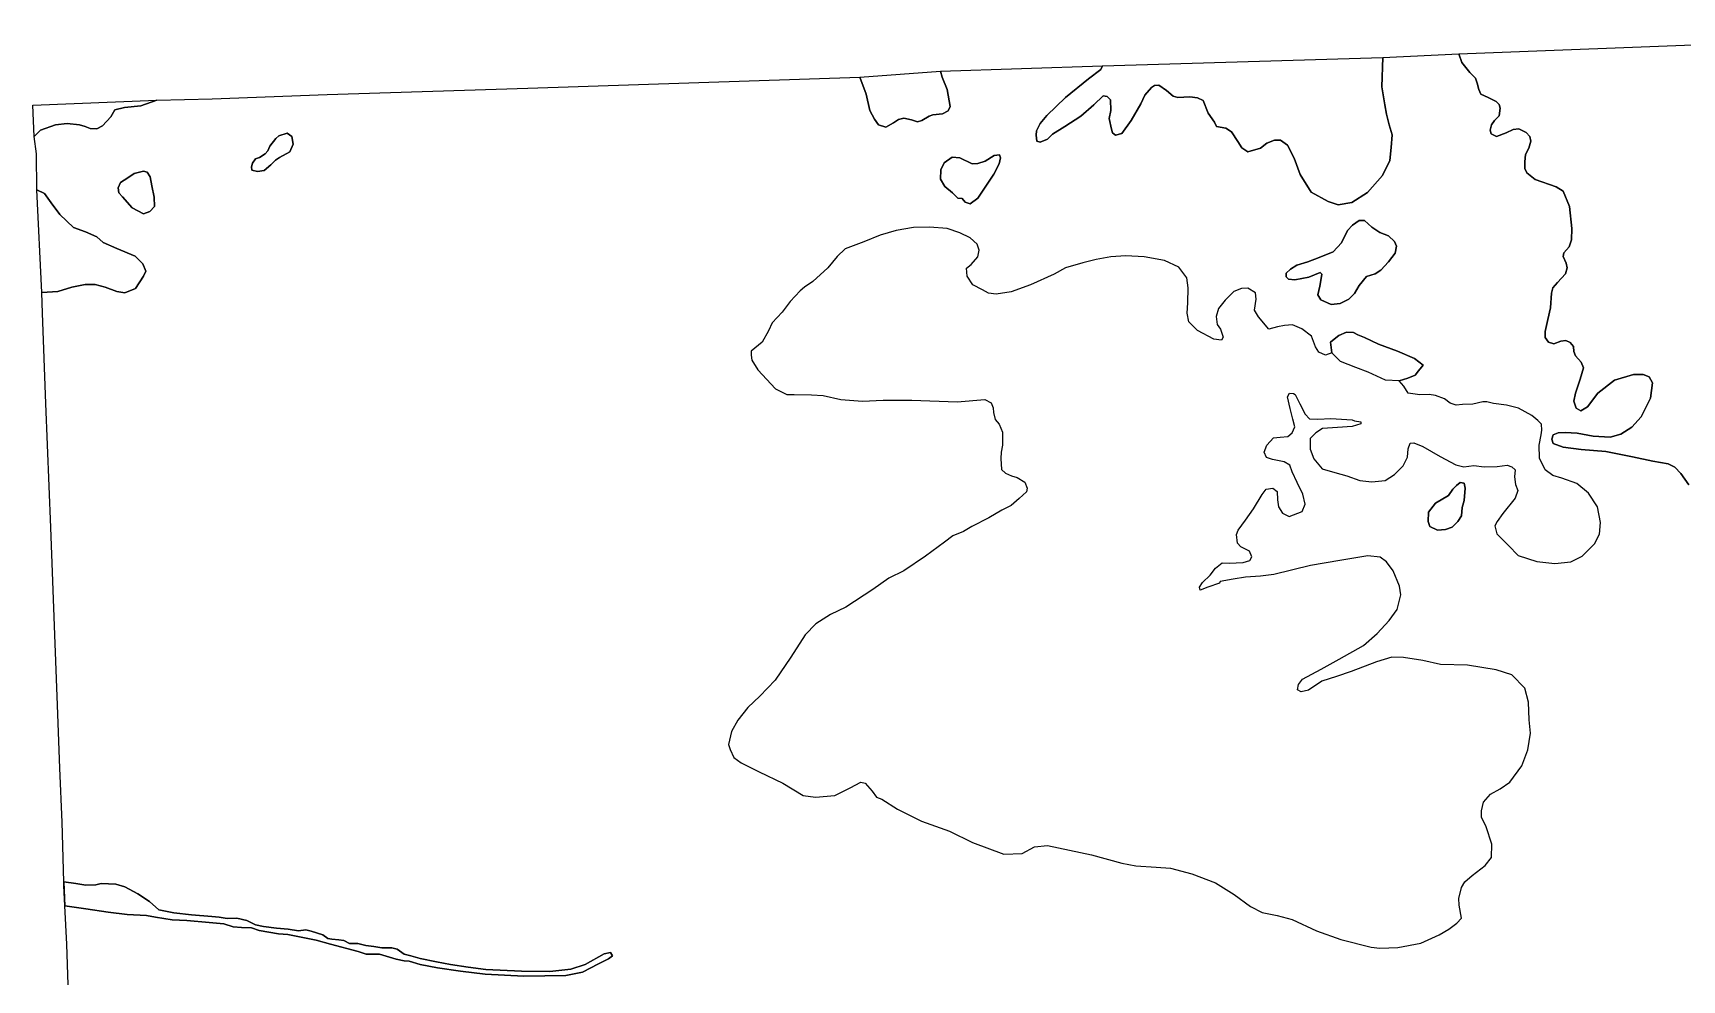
# Model space of a CAD drawing. Header units: inches. Extents: x 288635 to 1232953, y 676945 to 1655780.
# Drawn here: x 288635 to 325372, y 754363 to 775464 of the extents above; entities that cross this region are included whole.
import ezdxf

# ---------------------------------------------------------------- set-up
doc = ezdxf.new("R2010")
doc.units = ezdxf.units.IN
doc.header["$MEASUREMENT"] = 0

msp = doc.modelspace()

# ---------------------------------------------------------------- linework, layer by layer
at = {"color": 1}
for points in [[(325525.1252, 765399.2342), (325347.3248, 765648.1547), (325215.2446, 765790.395), (325062.8443, 765866.5952), (324722.4836, 765922.4753), (324265.2827, 766018.9955), (323670.9215, 766135.8357), (323122.2804, 766186.6358), (322720.9596, 766237.4359), (322497.4391, 766313.636), (322472.0391, 766410.1562), (322502.5192, 766506.6764), (322609.1994, 766557.4765), (322771.7597, 766562.5565), (323035.9202, 766547.3165), (323391.5209, 766481.2764), (323772.5217, 766460.9563), (324011.2822, 766526.9965), (324255.1227, 766684.4768), (324463.4031, 766913.0772), (324671.6835, 767329.6381), (324717.4036, 767669.9988), (324636.1234, 767802.079), (324509.1232, 767852.8791), (324290.6827, 767857.9591), (323869.0419, 767725.8789), (323498.2011, 767436.3183), (323264.5207, 767131.5177), (323117.2004, 767045.1575), (323015.6002, 767106.1176), (322959.7201, 767258.5179), (323000.3602, 767441.3983), (323101.9604, 767751.2789), (323178.1605, 768005.2794), (323122.2804, 768132.2797), (322995.2801, 768269.44), (322964.8001, 768365.9602), (322954.6401, 768477.7204), (322878.4399, 768564.0805), (322781.9197, 768609.8006), (322675.2395, 768594.5606), (322512.6792, 768538.6805), (322395.8389, 768574.2406), (322319.6388, 768680.9208), (322319.6388, 768813.001), (322385.6789, 769082.2416), (322439.122, 769341.6722), (322466.7333, 769668.3054), (322497.2134, 769785.1457), (322598.8136, 769907.0659), (322776.6139, 770100.1063), (322812.174, 770232.1866), (322791.854, 770333.7868), (322720.7338, 770486.1871), (322735.9738, 770562.3872), (322857.8941, 770699.5475), (322908.6942, 770851.9478), (322913.7742, 771111.0283), (322862.9741, 771598.7093), (322720.7338, 771939.07), (322568.3335, 772035.5902), (322097.3395, 772196.6746), (321918.0922, 772345.4708), (321872.3721, 772447.071), (321872.3721, 772594.3913), (321882.5321, 772756.9516), (321958.7323, 772894.1119), (322004.4524, 773056.6722), (321984.1323, 773158.2724), (321902.8522, 773249.7126), (321735.2118, 773330.9927), (321613.2916, 773315.7527), (321450.7313, 773239.5526), (321237.3708, 773158.2724), (321120.5306, 773214.1525), (321100.2106, 773295.4327), (321125.6106, 773417.3529), (321196.7308, 773513.8731), (321298.331, 773620.5533), (321318.651, 773788.1937), (321298.331, 773869.4738), (321232.2908, 773940.594), (321049.4105, 774026.9541), (320891.9302, 774098.0743), (320846.2101, 774204.7545), (320805.57, 774346.9948), (320770.0099, 774458.755), (320648.0897, 774585.7553), (320465.2093, 774809.2757), (320399.1692, 774997.2361), (332579.4417, 775464.278)], [(289417.2549, 754258.8757), (289387.1541, 755164.0355), (289343.8731, 756013.009), (289809.085, 755952.1983), (290312.006, 755870.9181), (290733.6468, 755820.118), (291165.4477, 755799.798), (291363.5681, 755764.2379), (291734.4089, 755703.2778), (292059.5295, 755688.0377), (292557.3705, 755647.3977), (292887.5712, 755616.9176), (293093.3116, 755550.8775), (293277.4619, 755531.8274), (293499.7124, 755525.4774), (293671.1627, 755468.3273), (294106.1386, 755392.1271), (294309.339, 755379.4271), (294940.9536, 755250.3102), (295260.9942, 755158.87), (295875.6755, 755001.3897), (296058.5558, 754935.3496), (296353.1964, 754940.4296), (296724.0372, 754828.6694), (296906.9175, 754788.0293), (297018.6778, 754782.9493), (297262.5182, 754706.7491), (297646.5353, 754636.1317), (298159.828, 754562.0482), (298710.1624, 754493.2564), (299572.7058, 754445.6313), (300502.3476, 754462.1413), (300873.1884, 754538.3415), (301233.8691, 754726.3019), (301457.3895, 754838.0621), (301543.7497, 754899.0222), (301503.1096, 754975.2224), (301360.8694, 754949.8223), (300939.2285, 754705.9818), (300619.1879, 754604.3816), (300146.7469, 754553.5815), (299516.8257, 754558.6615), (298724.3441, 754594.2216), (298333.1833, 754650.1017), (297936.9425, 754705.9818), (297627.0619, 754766.9419), (297257.4382, 754843.9094), (297054.2378, 754899.7895), (296901.8375, 754935.3496), (296749.4372, 755047.1098), (296627.517, 755077.5899), (296403.9965, 755082.6699), (296231.2762, 755108.0699), (296048.3958, 755133.47), (295870.5955, 755174.11), (295687.7151, 755179.1901), (295560.7148, 755240.1502), (295448.9546, 755260.4702), (295291.4743, 755270.6302), (295200.9546, 755286.4919), (295088.2739, 755372.8654), (294831.0984, 755449.0656), (294713.6231, 755477.6407), (294549.7928, 755458.5906), (294318.864, 755496.9024), (294061.6885, 755515.9524), (293772.7629, 755554.0525), (293591.7876, 755592.1525), (293398.1122, 755687.4027), (293172.6867, 755741.3778), (292958.6913, 755733.7578), (292780.8909, 755764.2379), (292618.3306, 755779.4779), (292166.2097, 755815.038), (291775.0489, 755860.7581), (291439.7683, 755926.7982), (291231.4878, 756114.7586), (290972.4073, 756282.3989), (290682.8467, 756439.8792), (290479.6463, 756500.8394), (290154.5257, 756510.9994), (290032.6054, 756485.5993), (289814.165, 756475.4393), (289590.6446, 756510.9994), (289318.7928, 756551.9563), (289285.5539, 757876.7609), (289234.7538, 759085.8033), (289178.8737, 760487.8862), (289117.9136, 762057.6093), (289031.5534, 764445.2141), (288921.4865, 767211.2796), (288845.2864, 769217.8836), (288830.0463, 769680.1645), (289190.727, 769705.5646), (289500.6077, 769797.0048), (289800.3283, 769857.9649), (290018.7687, 769857.9649), (290242.2891, 769797.0048), (290501.3697, 769705.5646), (290679.17, 769675.0845), (290917.9305, 769771.6047), (291095.7309, 770045.9253), (291146.531, 770157.6855), (291080.4908, 770320.2458), (290907.7705, 770487.8862), (290506.4497, 770660.6065), (290196.5691, 770797.7668), (290054.3288, 770919.687), (289805.4083, 771036.5272), (289536.1677, 771127.9674), (289236.4471, 771417.528), (289043.4067, 771681.6885), (288891.0064, 771889.969), (288723.3661, 771971.2491), (288713.2061, 772768.8107), (288662.406, 773159.9715), (288804.6463, 773297.1318), (289134.8469, 773413.972), (289393.9274, 773444.4521), (289668.248, 773413.972), (289800.3283, 773378.4119), (289907.0085, 773337.7719), (290054.3288, 773327.6118), (290186.409, 773398.732), (290369.2894, 773596.8524), (290455.6496, 773754.3327), (290674.09, 773805.1328), (291034.7707, 773840.6929), (291395.4515, 773967.6931), (292624.8139, 773998.1732), (295185.139, 774094.6934), (299661.9871, 774231.0477), (307056.0603, 774477.3241), (307194.283, 774099.985), (307280.6432, 773739.3043), (307382.2434, 773546.2639), (307468.6036, 773419.2637), (307636.2439, 773363.3836), (307803.8843, 773464.9838), (307915.6445, 773536.1039), (308032.4847, 773566.584), (308205.2051, 773531.0239), (308337.2853, 773485.3038), (308438.8855, 773510.7039), (308596.3659, 773612.3041), (308682.726, 773637.7041), (308896.0865, 773663.1042), (309023.0867, 773729.1443), (309067.4769, 773826.7797), (309002.7667, 774206.6653), (308891.0064, 774480.9858), (308850.3664, 774613.0661), (312462.2536, 774729.9063), (312426.6935, 774648.6261), (312147.293, 774445.4257), (311639.2919, 774028.8649), (311217.6511, 773622.4641), (311070.3308, 773444.6637), (310994.1306, 773282.1034), (310983.5642, 773184.0871), (310999.2107, 773053.503), (311070.3308, 773028.1029), (311236.241, 773099.3344), (311344.6513, 773210.9833), (311618.9719, 773383.7036), (311979.6526, 773612.3041), (312269.2132, 773866.3046), (312472.4136, 774064.425), (312563.8538, 774049.1849), (312640.0539, 773978.0648), (312645.134, 773734.2243), (312609.5739, 773556.424), (312660.374, 773317.6635), (312680.694, 773236.3833), (312751.8142, 773190.6632), (312888.9744, 773226.2233), (313097.2549, 773510.7039), (313315.6953, 773886.6246), (313402.0555, 774079.665), (313549.3758, 774247.3053), (313620.4959, 774293.0254), (313717.0161, 774298.1054), (313889.7364, 774181.2652), (314031.9767, 774054.265), (314138.6569, 774023.7849), (314407.8975, 774044.1049), (314580.6178, 774018.7049), (314702.5381, 773957.7448), (314814.2983, 773678.3442), (314956.5386, 773480.2238), (315002.2587, 773383.7036), (315205.4591, 773343.0635), (315332.4593, 773261.7834), (315474.6996, 773048.4229), (315566.1398, 772906.1827), (315698.2201, 772814.7425), (315977.6206, 772896.0226), (316124.9409, 773007.7829), (316292.5812, 773078.903), (316429.7415, 773073.823), (316582.1418, 772967.1428), (316729.4621, 772677.5822), (316866.6224, 772311.8215), (317110.4629, 771915.5807), (317486.3836, 771707.3003), (317714.9841, 771636.1801), (318014.7047, 771686.9802), (318365.2254, 771910.5007), (318697.3658, 772289.5907), (318865.0061, 772619.7913), (318895.4862, 772909.3519), (318915.8062, 773193.8325), (318844.6861, 773417.3529), (318788.806, 773656.1134), (318748.1659, 773864.3938), (318682.1257, 774260.6346), (318707.5258, 774921.0359), (320399.1692, 774997.2361), (320465.2093, 774809.2757), (320648.0897, 774585.7553), (320770.0099, 774458.755), (320805.57, 774346.9948), (320846.2101, 774204.7545), (320891.9302, 774098.0743), (321049.4105, 774026.9541), (321232.2908, 773940.594), (321298.331, 773869.4738), (321318.651, 773788.1937), (321298.331, 773620.5533), (321196.7308, 773513.8731), (321125.6106, 773417.3529), (321100.2106, 773295.4327), (321120.5306, 773214.1525), (321237.3708, 773158.2724), (321450.7313, 773239.5526), (321613.2916, 773315.7527), (321735.2118, 773330.9927), (321902.8522, 773249.7126), (321984.1323, 773158.2724), (322004.4524, 773056.6722), (321958.7323, 772894.1119), (321882.5321, 772756.9516), (321872.3721, 772594.3913), (321872.3721, 772447.071), (321918.0922, 772345.4708), (322097.3395, 772196.6746), (322568.3335, 772035.5902), (322720.7338, 771939.07), (322862.9741, 771598.7093), (322913.7742, 771111.0283), (322908.6942, 770851.9478), (322857.8941, 770699.5475), (322735.9738, 770562.3872), (322720.7338, 770486.1871), (322791.854, 770333.7868), (322812.174, 770232.1866), (322776.6139, 770100.1063), (322598.8136, 769907.0659), (322497.2134, 769785.1457), (322466.7333, 769668.3054), (322439.122, 769341.6722), (322385.6789, 769082.2416), (322319.6388, 768813.001), (322319.6388, 768680.9208), (322395.8389, 768574.2406), (322512.6792, 768538.6805), (322675.2395, 768594.5606), (322781.9197, 768609.8006), (322878.4399, 768564.0805), (322954.6401, 768477.7204), (322964.8001, 768365.9602), (322995.2801, 768269.44), (323122.2804, 768132.2797), (323178.1605, 768005.2794), (323101.9604, 767751.2789), (323000.3602, 767441.3983), (322959.7201, 767258.5179), (323015.6002, 767106.1176), (323117.2004, 767045.1575), (323264.5207, 767131.5177), (323498.2011, 767436.3183), (323869.0419, 767725.8789), (324290.6827, 767857.9591), (324509.1232, 767852.8791), (324636.1234, 767802.079), (324717.4036, 767669.9988), (324671.6835, 767329.6381), (324463.4031, 766913.0772), (324255.1227, 766684.4768), (324011.2822, 766526.9965), (323772.5217, 766460.9563), (323391.5209, 766481.2764), (323035.9202, 766547.3165), (322771.7597, 766562.5565), (322609.1994, 766557.4765), (322502.5192, 766506.6764), (322472.0391, 766410.1562), (322497.4391, 766313.636), (322720.9596, 766237.4359), (323122.2804, 766186.6358), (323670.9215, 766135.8357), (324265.2827, 766018.9955), (324722.4836, 765922.4753), (325062.8443, 765866.5952), (325215.2446, 765790.395), (325347.3248, 765648.1547), (325525.1252, 765399.2342)]]:
    msp.add_lwpolyline(points, dxfattribs=at)
for points in [[(318707.5258, 774921.0359), (318682.1257, 774260.6346), (318748.1659, 773864.3938), (318788.806, 773656.1134), (318844.6861, 773417.3529), (318915.8062, 773193.8325), (318895.4862, 772909.3519), (318865.0061, 772619.7913), (318697.3658, 772289.5907), (318365.2254, 771910.5007), (318014.7047, 771686.9802), (317714.9841, 771636.1801), (317486.3836, 771707.3003), (317110.4629, 771915.5807), (316866.6224, 772311.8215), (316729.4621, 772677.5822), (316582.1418, 772967.1428), (316429.7415, 773073.823), (316292.5812, 773078.903), (316124.9409, 773007.7829), (315977.6206, 772896.0226), (315698.2201, 772814.7425), (315566.1398, 772906.1827), (315474.6996, 773048.4229), (315332.4593, 773261.7834), (315205.4591, 773343.0635), (315002.2587, 773383.7036), (314956.5386, 773480.2238), (314814.2983, 773678.3442), (314702.5381, 773957.7448), (314580.6178, 774018.7049), (314407.8975, 774044.1049), (314138.6569, 774023.7849), (314031.9767, 774054.265), (313889.7364, 774181.2652), (313717.0161, 774298.1054), (313620.4959, 774293.0254), (313549.3758, 774247.3053), (313402.0555, 774079.665), (313315.6953, 773886.6246), (313097.2549, 773510.7039), (312888.9744, 773226.2233), (312751.8142, 773190.6632), (312680.694, 773236.3833), (312660.374, 773317.6635), (312609.5739, 773556.424), (312645.134, 773734.2243), (312640.0539, 773978.0648), (312563.8538, 774049.1849), (312472.4136, 774064.425), (312269.2132, 773866.3046), (311979.6526, 773612.3041), (311618.9719, 773383.7036), (311344.6513, 773210.9833), (311236.241, 773099.3344), (311070.3308, 773028.1029), (310999.2107, 773053.503), (310983.5642, 773184.0871), (310994.1306, 773282.1034), (311070.3308, 773444.6637), (311217.6511, 773622.4641), (311639.2919, 774028.8649), (312147.293, 774445.4257), (312426.6935, 774648.6261), (312462.2536, 774729.9063), (318707.5258, 774921.0359)], [(308596.3659, 773612.3041), (308438.8855, 773510.7039), (308337.2853, 773485.3038), (308205.2051, 773531.0239), (308032.4847, 773566.584), (307915.6445, 773536.1039), (307803.8843, 773464.9838), (307636.2439, 773363.3836), (307468.6036, 773419.2637), (307382.2434, 773546.2639), (307280.6432, 773739.3043), (307194.283, 774099.985), (307056.0603, 774477.3241), (308850.3664, 774613.0661), (308891.0064, 774480.9858), (309002.7667, 774206.6653), (309067.4769, 773826.7797), (309023.0867, 773729.1443), (308896.0865, 773663.1042), (308682.726, 773637.7041), (308596.3659, 773612.3041)], [(290369.2894, 773596.8524), (290186.409, 773398.732), (290054.3288, 773327.6118), (289907.0085, 773337.7719), (289800.3283, 773378.4119), (289668.248, 773413.972), (289393.9274, 773444.4521), (289134.8469, 773413.972), (288804.6463, 773297.1318), (288662.406, 773159.9715), (288634.6885, 773857.9517), (291395.4515, 773967.6931), (291034.7707, 773840.6929), (290674.09, 773805.1328), (290455.6496, 773754.3327), (290369.2894, 773596.8524)], [(293512.5086, 772407.891), (293634.4289, 772377.4109), (293781.7491, 772402.811), (293934.1495, 772524.7312), (294040.8297, 772631.4114), (294127.1898, 772692.3715), (294355.7903, 772819.3718), (294431.9905, 772987.0121), (294401.5104, 773159.7325), (294299.9102, 773230.8526), (294111.9498, 773169.8925), (294045.9097, 773114.0124), (293908.7494, 772941.292), (293863.0293, 772834.6118), (293807.1492, 772773.6517), (293680.1489, 772692.3715), (293593.7888, 772656.8115), (293522.6686, 772560.2913), (293502.3486, 772484.0911), (293512.5086, 772407.891)], [(293781.7491, 772402.811), (293634.4289, 772377.4109), (293512.5086, 772407.891), (293502.3486, 772484.0911), (293522.6686, 772560.2913), (293593.7888, 772656.8115), (293680.1489, 772692.3715), (293807.1492, 772773.6517), (293863.0293, 772834.6118), (293908.7494, 772941.292), (294045.9097, 773114.0124), (294111.9498, 773169.8925), (294299.9102, 773230.8526), (294401.5104, 773159.7325), (294431.9905, 772987.0121), (294355.7903, 772819.3718), (294127.1898, 772692.3715), (294040.8297, 772631.4114), (293934.1495, 772524.7312), (293781.7491, 772402.811)], [(310048.2593, 772731.3089), (309845.0589, 772604.3086), (309682.4986, 772553.5085), (309560.5784, 772548.4285), (309281.1778, 772685.5888), (309108.4575, 772695.7488), (308930.6571, 772568.7485), (308859.537, 772416.3482), (308854.4569, 772208.0678), (308945.8971, 772040.4275), (309118.6175, 771903.2672), (309235.4577, 771786.427), (309331.9779, 771776.267), (309398.018, 771694.9868), (309509.7783, 771654.3467), (309687.5786, 771786.427), (310038.0993, 772314.748), (310160.0196, 772548.4285), (310190.4996, 772680.5088), (310165.0996, 772751.6289), (310048.2593, 772731.3089)], [(310160.0196, 772548.4285), (310038.0993, 772314.748), (309687.5786, 771786.427), (309509.7783, 771654.3467), (309398.018, 771694.9868), (309331.9779, 771776.267), (309235.4577, 771786.427), (309118.6175, 771903.2672), (308945.8971, 772040.4275), (308854.4569, 772208.0678), (308859.537, 772416.3482), (308930.6571, 772568.7485), (309108.4575, 772695.7488), (309281.1778, 772685.5888), (309560.5784, 772548.4285), (309682.4986, 772553.5085), (309845.0589, 772604.3086), (310048.2593, 772731.3089), (310165.0996, 772751.6289), (310190.4996, 772680.5088), (310160.0196, 772548.4285)], [(291343.3443, 771595.0894), (291333.1843, 771803.3698), (291282.3842, 772057.3703), (291246.8241, 772255.4907), (291180.7839, 772362.1709), (291099.5038, 772382.4909), (290886.1434, 772331.6908), (290748.9831, 772240.2506), (290581.3427, 772133.5704), (290535.6227, 772011.6502), (290545.7827, 771899.89), (290632.1429, 771813.5298), (290845.5033, 771569.6893), (291094.4238, 771432.529), (291236.6641, 771483.3291), (291343.3443, 771595.0894)], [(291236.6641, 771483.3291), (291094.4238, 771432.529), (290845.5033, 771569.6893), (290632.1429, 771813.5298), (290545.7827, 771899.89), (290535.6227, 772011.6502), (290581.3427, 772133.5704), (290748.9831, 772240.2506), (290886.1434, 772331.6908), (291099.5038, 772382.4909), (291180.7839, 772362.1709), (291246.8241, 772255.4907), (291282.3842, 772057.3703), (291333.1843, 771803.3698), (291343.3443, 771595.0894), (291236.6641, 771483.3291)], [(291095.7309, 770045.9253), (290917.9305, 769771.6047), (290679.17, 769675.0845), (290501.3697, 769705.5646), (290242.2891, 769797.0048), (290018.7687, 769857.9649), (289800.3283, 769857.9649), (289500.6077, 769797.0048), (289190.727, 769705.5646), (288830.0463, 769680.1645), (288723.3661, 771971.2491), (288891.0064, 771889.969), (289043.4067, 771681.6885), (289236.4471, 771417.528), (289536.1677, 771127.9674), (289805.4083, 771036.5272), (290054.3288, 770919.687), (290196.5691, 770797.7668), (290506.4497, 770660.6065), (290907.7705, 770487.8862), (291080.4908, 770320.2458), (291146.531, 770157.6855), (291095.7309, 770045.9253)], [(319169.3738, 761551.4696), (318904.7899, 761556.7613), (318566.1226, 761450.9277), (317999.9131, 761233.9689), (317677.1208, 761128.1354), (317349.0368, 761022.3019), (317047.4112, 760821.2181), (316888.6609, 760784.1764), (316803.994, 760826.5098), (316830.4524, 760948.2184), (316920.4109, 761064.6353), (317333.1618, 761286.8857), (317735.3292, 761509.1362), (318275.0803, 761816.0534), (318576.7059, 762080.6373), (318846.5815, 762371.6796), (319026.4985, 762620.3884), (319105.8736, 762948.4724), (319079.4153, 763138.9728), (318936.54, 763482.9318), (318788.373, 763678.7238), (318645.4977, 763784.5574), (318370.3305, 763811.0158), (317751.2043, 763710.4739), (317095.0363, 763599.3487), (316280.118, 763398.2649), (315983.7841, 763361.2232), (315645.1167, 763340.0565), (315369.9495, 763292.4314), (315078.9073, 763244.8063), (315069.8038, 763208.8713), (314809.0317, 763112.5144), (314639.698, 763049.0142), (314618.5313, 763112.5144), (314692.6148, 763223.6396), (314856.6568, 763382.3899), (314978.3654, 763541.1402), (315126.5324, 763657.5571), (315279.991, 763652.2654), (315597.4916, 763668.1405), (315745.6586, 763710.4739), (315787.992, 763789.8491), (315735.0752, 763916.8493), (315544.5749, 764017.3912), (315470.4914, 764096.7663), (315444.033, 764287.2667), (315481.0747, 764382.5169), (315645.1167, 764610.059), (315825.0338, 764864.0595), (316015.5341, 765181.5602), (316105.4926, 765297.9771), (316258.9513, 765324.4355), (316353.3548, 765246.7536), (316363.5148, 765063.8733), (316378.7549, 764906.393), (316470.195, 764764.1527), (316622.5953, 764687.9525), (316912.1559, 764799.7127), (316973.116, 764967.3531), (316927.396, 765185.7935), (316800.3957, 765449.954), (316688.6355, 765688.7145), (316632.7554, 765830.9548), (316510.8351, 765907.155), (316246.6746, 765957.9551), (316114.5943, 766008.7552), (316063.7942, 766125.5954), (316119.6743, 766277.9957), (316272.0746, 766440.556), (316419.3949, 766455.7961), (316592.1153, 766476.1161), (316683.5555, 766552.3162), (316744.5156, 766689.4765), (316703.8755, 766862.1969), (316642.9154, 767095.8773), (316581.9553, 767354.9579), (316627.6754, 767441.318), (316719.1155, 767431.158), (316754.6756, 767405.758), (316856.2758, 767202.5575), (316973.116, 766973.9571), (317074.7163, 766867.2769), (317257.5966, 766857.1169), (317547.1572, 766872.3569), (318024.6782, 766841.8768), (318075.5278, 766823.1427), (318217.7185, 766801.2367), (318217.7185, 766755.5167), (318024.6782, 766699.6365), (317699.5575, 766674.2365), (317364.2768, 766648.8364), (317211.8765, 766557.3963), (317089.9563, 766430.396), (317084.8763, 766191.6355), (317166.1564, 765973.1951), (317354.1168, 765749.6746), (317633.5174, 765668.3945), (317902.7579, 765597.2743), (318192.3185, 765490.5941), (318461.559, 765465.1941), (318761.2796, 765495.6741), (318964.48, 765627.7544), (319157.5204, 765820.7948), (319259.1206, 766013.8352), (319274.3606, 766196.7155), (319315.0007, 766323.7158), (319396.2809, 766328.7958), (319594.4013, 766247.5156), (319980.4821, 766029.0752), (320331.0028, 765841.1148), (320513.8831, 765795.3947), (320737.4036, 765825.8748), (320966.004, 765795.3947), (321255.5646, 765805.5548), (321479.0851, 765830.9548), (321580.6853, 765795.3947), (321656.8854, 765729.3546), (321636.5654, 765571.8743), (321661.9654, 765404.234), (321712.7655, 765272.1537), (321651.8054, 765099.4333), (321377.4849, 764759.0727), (321255.5646, 764581.2723), (321199.6845, 764479.6721), (321245.4046, 764306.9518), (321509.5651, 764042.7912), (321722.9255, 763819.2708), (322139.4864, 763687.1905), (322535.7272, 763641.4704), (322891.3279, 763677.0305), (323145.3284, 763804.0308), (323424.729, 764078.3513), (323531.4092, 764296.7917), (323556.8092, 764555.8723), (323485.6891, 764906.393), (323287.5687, 765211.1936), (323028.4882, 765424.554), (322693.2075, 765546.4742), (322495.0871, 765607.4344), (322322.3667, 765729.3546), (322195.3665, 765988.4351), (322190.2865, 766283.0757), (322230.9266, 766506.5962), (322246.1666, 766613.2764), (322241.0866, 766745.3566), (322159.8064, 766826.6368), (322027.7262, 766943.477), (321728.0056, 767106.0374), (321458.765, 767172.0775), (321169.2044, 767207.6376), (321026.9642, 767248.2776), (320935.524, 767248.2776), (320712.0035, 767192.3975), (320483.4031, 767187.3175), (320341.1628, 767172.0775), (320204.0025, 767212.7176), (320077.0023, 767309.2378), (319878.8819, 767385.4379), (319741.7216, 767410.838), (319528.3612, 767400.6779), (319269.2806, 767441.318), (319172.7604, 767593.7183), (319067.1631, 767715.1131), (319265.2835, 767770.9932), (319427.8438, 767842.1134), (319498.964, 767938.6336), (319605.6442, 768060.5538), (319412.6038, 768212.9541), (319036.6831, 768375.5144), (318609.9622, 768527.9148), (318295.0016, 768680.3151), (318147.6813, 768741.2752), (318051.1611, 768786.9953), (317893.6808, 768797.1553), (317726.0404, 768720.9551), (317624.4402, 768644.755), (317543.1601, 768573.6348), (317573.6401, 768339.9544), (317430.317, 768284.5997), (317282.9967, 768355.7199), (317206.7965, 768467.4801), (317120.4363, 768706.2406), (316901.9959, 768868.8009), (316693.7155, 768960.2411), (316515.9151, 768950.081), (316358.4348, 768919.601), (316165.3944, 768863.7209), (315936.794, 769143.1214), (315850.4338, 769290.4417), (315885.9939, 769534.2822), (315870.7538, 769671.4425), (315698.0335, 769778.1227), (315555.7932, 769773.0427), (315388.1529, 769701.9225), (315195.1125, 769508.8822), (315042.7122, 769326.0018), (314991.9121, 769148.2014), (315012.2321, 768965.3211), (315088.4323, 768863.7209), (315149.3924, 768685.9205), (315113.8323, 768619.8804), (314941.112, 768645.2804), (314575.3513, 768838.3208), (314387.3909, 769026.2812), (314346.7508, 769219.3216), (314361.9908, 769453.0021), (314372.1508, 769783.2027), (314336.5908, 770011.8032), (314158.7904, 770245.4836), (313838.7498, 770397.8839), (313386.6289, 770474.0841), (312980.2281, 770499.4841), (312650.0274, 770474.0841), (312319.8267, 770418.204), (312025.1862, 770342.0038), (311634.0254, 770230.2436), (311385.1049, 770093.0833), (310856.7838, 769854.3229), (310430.063, 769696.8425), (310094.7823, 769646.0424), (309925.237, 769667.6571), (309788.0767, 769738.7772), (309574.7163, 769855.6174), (309447.716, 770043.5778), (309432.476, 770226.4582), (309534.0762, 770302.6583), (309686.4765, 770475.3787), (309711.8765, 770622.699), (309671.2364, 770759.8593), (309513.7561, 770902.0995), (309285.1557, 771008.7797), (309000.6751, 771110.38), (308609.5143, 771140.86), (308248.8336, 771130.7), (307862.7528, 771059.5799), (307507.1521, 770957.9796), (307146.4714, 770810.6594), (306724.8306, 770658.259), (306547.0302, 770480.4587), (306343.8298, 770231.5382), (306008.5491, 769926.7376), (305825.6688, 769799.7373), (305724.0685, 769718.4572), (305500.5481, 769479.6967), (305327.8278, 769240.9362), (305099.2273, 769007.2557), (305017.9471, 768824.3754), (304880.7869, 768575.4549), (304713.1465, 768438.2946), (304636.9464, 768377.3345), (304636.9464, 768285.8943), (304652.1864, 768174.1341), (304784.2667, 767960.7737), (305175.4275, 767534.0528), (305429.428, 767412.1326), (305591.9883, 767407.0525), (305978.0691, 767401.9725), (306237.1496, 767386.7325), (306633.3904, 767300.3723), (307115.9913, 767259.7323), (307573.1922, 767285.1323), (308213.2735, 767280.0523), (309221.0205, 767243.1976), (309840.7818, 767299.0777), (309983.0221, 767222.8776), (310028.7422, 767111.1174), (310033.8222, 767004.4372), (310069.3822, 766852.0368), (310160.8224, 766750.4366), (310231.9426, 766572.6363), (310237.0226, 766283.0757), (310201.4625, 766120.5154), (310196.3825, 765983.3551), (310211.6225, 765734.4346), (310297.9827, 765653.1545), (310435.143, 765597.2743), (310562.1432, 765561.7143), (310729.7836, 765455.0341), (310780.5837, 765322.9538), (310765.3436, 765241.6736), (310607.8633, 765089.2733), (310424.983, 764936.873), (310221.7825, 764835.2728), (309927.142, 764662.5525), (309551.2212, 764469.5121), (309361.0886, 764356.7257), (309126.5615, 764257.2422), (308943.6811, 764120.0819), (308516.9603, 763805.1213), (308034.3593, 763480.0006), (307704.1586, 763317.4403), (307343.4779, 763063.4398), (306744.0367, 762667.199), (306403.676, 762504.6387), (306073.4754, 762301.4383), (305839.7949, 762057.5978), (305514.6743, 761559.7568), (305169.2336, 761046.6757), (304828.8729, 760691.075), (304559.6323, 760431.9945), (304336.1119, 760152.594), (304198.9516, 759903.6735), (304127.8315, 759609.0329), (304168.4716, 759497.2726), (304244.6717, 759319.4723), (304412.3121, 759202.6321), (304813.6329, 759004.5117), (305341.9539, 758745.4311), (305794.0748, 758476.1906), (306068.3954, 758440.6305), (306500.1962, 758476.1906), (306840.5569, 758643.8309), (307074.2374, 758770.8312), (307175.8376, 758745.4311), (307328.2379, 758567.6308), (307424.7581, 758440.6305), (307541.5983, 758394.9104), (307897.199, 758171.39), (308430.6001, 757902.1495), (309050.3613, 757678.629), (309568.5224, 757424.6285), (310260.6737, 757170.628), (310673.4246, 757181.2113), (310948.5918, 757329.3783), (311234.3424, 757361.1284), (312216.1099, 757155.1441), (312893.4446, 756968.8771), (313205.6535, 756910.6686), (313655.4461, 756873.6269), (313978.2384, 756857.7519), (314454.4893, 756730.7516), (314978.3654, 756529.6679), (315391.1162, 756265.084), (315761.5336, 756000.5001), (316015.5341, 755868.2082), (316354.2015, 755799.4164), (316687.5771, 755709.4579), (317227.3282, 755460.7491), (317772.371, 755264.957), (318444.414, 755095.6233), (318640.206, 755069.1649), (319042.3735, 755090.3317), (319555.6662, 755185.5818), (319963.1254, 755370.7906), (320180.0841, 755497.7908), (320354.7095, 755630.0827), (320460.543, 755741.208), (320407.6262, 756026.9585), (320402.3346, 756180.4172), (320460.543, 756423.8343), (320534.6265, 756550.8346), (320698.6685, 756693.7099), (320984.4191, 756915.9603), (321127.2944, 757090.5857), (321137.8777, 757392.2113), (321005.5858, 757778.5037), (320905.0439, 757990.1708), (320905.0439, 758133.0461), (320952.669, 758323.5465), (321106.1276, 758503.4635), (321323.0864, 758625.1721), (321534.7535, 758773.339), (321799.3374, 759133.1731), (321936.921, 759493.0071), (321995.1294, 759863.4245), (321963.3794, 760159.7585), (321952.796, 760551.3426), (321868.1292, 760868.8432), (321577.0869, 761159.8855), (321227.8362, 761271.0107), (320592.835, 761376.8442), (319989.5837, 761392.7193), (319597.9996, 761482.6778), (319169.3738, 761551.4696)], [(317596.3078, 770586.9096), (317286.4271, 770459.9093), (317032.4266, 770368.4691), (316793.6662, 770287.189), (316646.3459, 770200.8288), (316549.8257, 770114.4686), (316549.8257, 770033.1885), (316605.7058, 769982.3884), (316742.8661, 769962.0683), (317057.8267, 770023.0284), (317306.7472, 770129.7087), (317347.3873, 770089.0686), (317332.1472, 769992.5484), (317301.6672, 769819.828), (317261.0271, 769626.7877), (317327.0672, 769515.0274), (317555.6677, 769413.4272), (317758.8681, 769438.8273), (317951.9085, 769535.3475), (318078.9087, 769657.2677), (318180.5089, 769840.1481), (318343.0693, 770038.2685), (318536.1096, 770099.2286), (318663.1099, 770180.5088), (318835.8302, 770368.4691), (318983.1505, 770556.4295), (319008.5506, 770713.9098), (318962.8305, 770815.51), (318835.8302, 770942.5103), (318637.7098, 771018.7104), (318459.9095, 771135.5507), (318297.3492, 771282.871), (318180.5089, 771282.871), (318028.1086, 771181.2708), (317921.4284, 771064.4305), (317784.2681, 770785.03), (317596.3078, 770586.9096)], [(318663.1099, 770180.5088), (318536.1096, 770099.2286), (318343.0693, 770038.2685), (318180.5089, 769840.1481), (318078.9087, 769657.2677), (317951.9085, 769535.3475), (317758.8681, 769438.8273), (317555.6677, 769413.4272), (317327.0672, 769515.0274), (317261.0271, 769626.7877), (317301.6672, 769819.828), (317332.1472, 769992.5484), (317347.3873, 770089.0686), (317306.7472, 770129.7087), (317057.8267, 770023.0284), (316742.8661, 769962.0683), (316605.7058, 769982.3884), (316549.8257, 770033.1885), (316549.8257, 770114.4686), (316646.3459, 770200.8288), (316793.6662, 770287.189), (317032.4266, 770368.4691), (317286.4271, 770459.9093), (317596.3078, 770586.9096), (317784.2681, 770785.03), (317921.4284, 771064.4305), (318028.1086, 771181.2708), (318180.5089, 771282.871), (318297.3492, 771282.871), (318459.9095, 771135.5507), (318637.7098, 771018.7104), (318835.8302, 770942.5103), (318962.8305, 770815.51), (319008.5506, 770713.9098), (318983.1505, 770556.4295), (318835.8302, 770368.4691), (318663.1099, 770180.5088)], [(319265.2835, 767770.9932), (319067.1631, 767715.1131), (318767.4425, 767730.3532), (318381.3618, 767903.0735), (318107.0412, 768009.7537), (317766.6805, 768141.834), (317573.6401, 768339.9544), (317543.1601, 768573.6348), (317624.4402, 768644.755), (317726.0404, 768720.9551), (317893.6808, 768797.1553), (318051.1611, 768786.9953), (318147.6813, 768741.2752), (318295.0016, 768680.3151), (318609.9622, 768527.9148), (319036.6831, 768375.5144), (319412.6038, 768212.9541), (319605.6442, 768060.5538), (319498.964, 767938.6336), (319427.8438, 767842.1134), (319265.2835, 767770.9932)], [(320522.0376, 765434.6318), (320430.5974, 765444.7918), (320349.3173, 765378.7517), (320262.9571, 765297.4715), (320171.5169, 765160.3112), (319881.9563, 764987.5909), (319724.476, 764789.4705), (319719.396, 764576.1101), (319754.9561, 764464.3498), (319922.5964, 764383.0697), (320105.4768, 764398.3097), (320252.7971, 764454.1898), (320379.7973, 764581.1901), (320455.9975, 764703.1103), (320476.3175, 764891.0707), (320522.0376, 765043.471), (320537.2777, 765322.8716), (320522.0376, 765434.6318)], [(320105.4768, 764398.3097), (319922.5964, 764383.0697), (319754.9561, 764464.3498), (319719.396, 764576.1101), (319724.476, 764789.4705), (319881.9563, 764987.5909), (320171.5169, 765160.3112), (320262.9571, 765297.4715), (320349.3173, 765378.7517), (320430.5974, 765444.7918), (320522.0376, 765434.6318), (320537.2777, 765322.8716), (320522.0376, 765043.471), (320476.3175, 764891.0707), (320455.9975, 764703.1103), (320379.7973, 764581.1901), (320252.7971, 764454.1898), (320105.4768, 764398.3097)], [(289343.8731, 756013.009), (289321.114, 756459.4381), (289318.7928, 756551.9563), (289343.8731, 756013.009)], [(289590.6446, 756510.9994), (289814.165, 756475.4393), (290032.6054, 756485.5993), (290154.5257, 756510.9994), (290479.6463, 756500.8394), (290682.8467, 756439.8792), (290972.4073, 756282.3989), (291231.4878, 756114.7586), (291439.7683, 755926.7982), (291775.0489, 755860.7581), (292166.2097, 755815.038), (292618.3306, 755779.4779), (292780.8909, 755764.2379), (292958.6913, 755733.7578), (293172.6867, 755741.3778), (293398.1122, 755687.4027), (293591.7876, 755592.1525), (293772.7629, 755554.0525), (294061.6885, 755515.9524), (294318.864, 755496.9024), (294549.7928, 755458.5906), (294713.6231, 755477.6407), (294831.0984, 755449.0656), (295088.2739, 755372.8654), (295200.9546, 755286.4919), (295291.4743, 755270.6302), (295448.9546, 755260.4702), (295560.7148, 755240.1502), (295687.7151, 755179.1901), (295870.5955, 755174.11), (296048.3958, 755133.47), (296231.2762, 755108.0699), (296403.9965, 755082.6699), (296627.517, 755077.5899), (296749.4372, 755047.1098), (296901.8375, 754935.3496), (297054.2378, 754899.7895), (297257.4382, 754843.9094), (297627.0619, 754766.9419), (297936.9425, 754705.9818), (298333.1833, 754650.1017), (298724.3441, 754594.2216), (299516.8257, 754558.6615), (300146.7469, 754553.5815), (300619.1879, 754604.3816), (300939.2285, 754705.9818), (301360.8694, 754949.8223), (301503.1096, 754975.2224), (301543.7497, 754899.0222), (301457.3895, 754838.0621), (301233.8691, 754726.3019), (300873.1884, 754538.3415), (300502.3476, 754462.1413), (299572.7058, 754445.6313), (298710.1624, 754493.2564), (298159.828, 754562.0482), (297646.5353, 754636.1317), (297262.5182, 754706.7491), (297018.6778, 754782.9493), (296906.9175, 754788.0293), (296724.0372, 754828.6694), (296353.1964, 754940.4296), (296058.5558, 754935.3496), (295875.6755, 755001.3897), (295260.9942, 755158.87), (294940.9536, 755250.3102), (294309.339, 755379.4271), (294106.1386, 755392.1271), (293671.1627, 755468.3273), (293499.7124, 755525.4774), (293277.4619, 755531.8274), (293093.3116, 755550.8775), (292887.5712, 755616.9176), (292557.3705, 755647.3977), (292059.5295, 755688.0377), (291734.4089, 755703.2778), (291363.5681, 755764.2379), (291165.4477, 755799.798), (290733.6468, 755820.118), (290312.006, 755870.9181), (289809.085, 755952.1983), (289343.8731, 756013.009), (289318.7928, 756551.9563), (289590.6446, 756510.9994)]]:
    msp.add_lwpolyline(points, close=True, dxfattribs=at)

doc.saveas('drawing.dxf')
